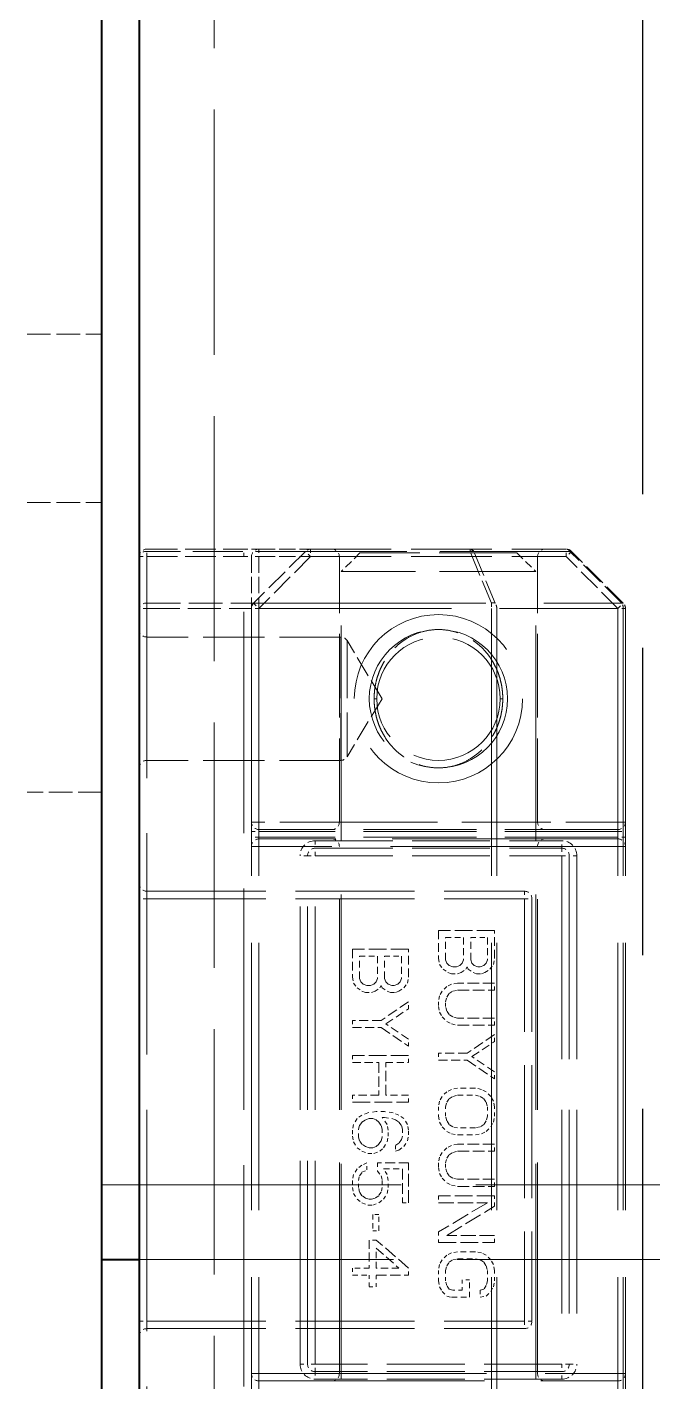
# Model space of a CAD drawing. Header units: millimetres. Extents: x 0 to 2523, y 0 to 1782.
# Drawn here: x 484.61 to 501.34, y 816.7 to 852.94 of the extents above; entities that cross this region are included whole.
import ezdxf

# ---------------------------------------------------------------- set-up
doc = ezdxf.new("R2010")
doc.units = ezdxf.units.MM
doc.header["$LTSCALE"] = 3
for name, pattern in [('CHAIN', [0.3543, 0.2362, -0.0295, 0.0591, -0.0295]), ('DASHED', [0.2067, 0.1654, -0.0413]), ('DOUBLE_DASH_CHAIN', [1.2403, 0.6614, -0.0827, 0.1654, -0.0827, 0.1654, -0.0827])]:
    doc.linetypes.add(name, pattern=pattern)
for name, color, linetype, lineweight in [('가려진 것(ISO)', 2, 'DASHED', 18), ('가려진 좁은 것(ISO)', 2, 'DASHED', 18), ('가시적인 것(ISO)', 3, 'Continuous', 40), ('단면선(ISO)', 7, 'CHAIN', 25)]:
    doc.layers.add(name, color=color, linetype=linetype, lineweight=lineweight)

# ---------------------------------------------------------------- blocks, each defined once
blk = doc.blocks.new('2dTransSection1')
at = {"layer": '단면선(ISO)', "linetype": 'DOUBLE_DASH_CHAIN', "ltscale": 5.520477}
blk.add_line((167.025, 259.606), (167.025, 338.395), dxfattribs=at)

msp = doc.modelspace()

# ---------------------------------------------------------------- linework, layer by layer
at = {"layer": '가려진 것(ISO)', "ltscale": 13.223674}
msp.add_line((489.6056, 794.9732), (489.6056, 999.9732), dxfattribs=at)
at = {"layer": '가려진 것(ISO)', "ltscale": 1.269698}
for p, q in [((484.6056, 844.7232), (486.6056, 844.7232)), ((484.6056, 840.2232), (486.6056, 840.2232)), ((486.6056, 832.4732), (484.6056, 832.4732))]:
    msp.add_line(p, q, dxfattribs=at)
at = {"layer": '가려진 것(ISO)', "ltscale": 1.650637}
msp.add_line((487.8056, 838.9732), (490.4056, 838.9732), dxfattribs=at)
at = {"layer": '가려진 것(ISO)', "ltscale": 0.398819}
msp.add_line((490.8056, 838.9732), (490.4056, 838.9732), dxfattribs=at)
at = {"layer": '가려진 것(ISO)', "ltscale": 0.877865}
for p, q in [((490.8056, 838.9732), (492.1885, 838.9732)), ((490.6056, 838.7732), (490.6056, 837.3903))]:
    msp.add_line(p, q, dxfattribs=at)
at = {"layer": '가려진 것(ISO)', "ltscale": 4.338998}
msp.add_line((492.1885, 838.9732), (499.0228, 838.9732), dxfattribs=at)
at = {"layer": '가려진 것(ISO)', "ltscale": 1.24153}
for p, q in [((492.047, 838.9146), (490.6642, 837.5318)), ((500.547, 837.5318), (499.1642, 838.9146))]:
    msp.add_line(p, q, dxfattribs=at)
at = {"layer": '가려진 것(ISO)', "ltscale": 4.507682}
for p, q in [((492.9556, 831.6732), (492.9556, 838.7732)), ((498.2556, 831.6732), (498.2556, 838.7732))]:
    msp.add_line(p, q, dxfattribs=at)
at = {"layer": '가려진 것(ISO)', "ltscale": 0.448852}
for p, q in [((493.5056, 838.8732), (493.0056, 838.3732)), ((497.7056, 838.8732), (498.2056, 838.3732))]:
    msp.add_line(p, q, dxfattribs=at)
at = {"layer": '가려진 것(ISO)', "ltscale": 4.188526}
msp.add_line((497.7056, 838.8732), (493.5056, 838.8732), dxfattribs=at)
at = {"layer": '가려진 것(ISO)', "ltscale": 5.185843}
msp.add_line((498.2056, 838.3732), (493.0056, 838.3732), dxfattribs=at)
at = {"layer": '가려진 것(ISO)', "ltscale": 11.611019}
for p, q in [((493.0056, 809.5732), (493.0056, 838.3732)), ((498.2056, 809.5732), (498.2056, 838.3732))]:
    msp.add_line(p, q, dxfattribs=at)
at = {"layer": '가려진 것(ISO)', "ltscale": 14.424725}
for p, q in [((490.6056, 837.3903), (490.6056, 810.556)), ((500.6056, 837.3903), (500.6056, 810.556))]:
    msp.add_line(p, q, dxfattribs=at)
at = {"layer": '가려진 것(ISO)', "ltscale": 3.293022}
for p, q in [((492.9925, 836.6232), (487.8056, 836.6232)), ((492.9925, 833.3232), (487.8056, 833.3232))]:
    msp.add_line(p, q, dxfattribs=at)
at = {"layer": '가려진 것(ISO)', "ltscale": 1.150204}
for q in [(493.1639, 836.5262), (493.1639, 833.4202)]:
    msp.add_line((494.097, 834.9732), q, dxfattribs=at)
at = {"layer": '가려진 것(ISO)', "ltscale": 6.094929}
msp.add_line((500.4056, 831.4732), (490.8056, 831.4732), dxfattribs=at)
at = {"layer": '가려진 것(ISO)', "ltscale": 12.159042}
for p, q in [((500.4056, 831.2232), (490.8056, 831.2232)), ((490.8056, 816.7232), (500.4056, 816.7232))]:
    msp.add_line(p, q, dxfattribs=at)
at = {"layer": '가려진 것(ISO)', "ltscale": 11.369134}
for p, q in [((492.9556, 816.9232), (492.9556, 831.0232)), ((498.2556, 816.9232), (498.2556, 831.0232))]:
    msp.add_line(p, q, dxfattribs=at)
at = {"layer": '가려진 것(ISO)', "ltscale": 10.965973}
for p, q in [((492.1056, 817.1732), (492.1056, 830.7732)), ((499.1056, 830.7732), (499.1056, 817.1732))]:
    msp.add_line(p, q, dxfattribs=at)
at = {"layer": '가려진 것(ISO)', "ltscale": 4.190233}
for p, q in [((492.3056, 830.9732), (498.9056, 830.9732)), ((498.9056, 816.9732), (492.3056, 816.9732))]:
    msp.add_line(p, q, dxfattribs=at)
at = {"layer": '가려진 것(ISO)', "ltscale": 6.412379}
for p, q in [((487.8056, 829.8232), (497.9056, 829.8232)), ((487.8056, 818.1232), (497.9056, 818.1232))]:
    msp.add_line(p, q, dxfattribs=at)
at = {"layer": '가려진 것(ISO)', "ltscale": 7.174257}
msp.add_line((498.1056, 829.6232), (498.1056, 818.3232), dxfattribs=at)
at = {"layer": '가려진 것(ISO)', "ltscale": 0.476074}
for p, q in [((495.6056, 828.7732), (495.6056, 828.0232)), ((497.1056, 828.0232), (497.1056, 828.7732)), ((493.3056, 828.2732), (493.3056, 827.5232)), ((494.8056, 827.5232), (494.8056, 828.2732)), ((493.7524, 820.4919), (493.7524, 819.7419))]:
    msp.add_line(p, q, dxfattribs=at)
at = {"layer": '가려진 것(ISO)', "ltscale": 0.952248}
for p, q in [((497.1056, 828.7732), (495.6056, 828.7732)), ((494.8056, 828.2732), (493.3056, 828.2732)), ((494.8056, 825.4294), (493.3056, 825.4294)), ((493.3056, 824.1794), (494.8056, 824.1794)), ((497.1056, 821.6794), (495.6056, 821.6794)), ((495.6056, 820.4294), (497.1056, 820.4294))]:
    msp.add_line(p, q, dxfattribs=at)
at = {"layer": '가려진 것(ISO)', "ltscale": 0.376871}
for p, q in [((495.7971, 827.9919), (495.7971, 828.5857)), ((496.2758, 828.5857), (496.2758, 827.9919)), ((496.4673, 827.9919), (496.4673, 828.5857)), ((496.9141, 828.5857), (496.9141, 827.9919)), ((493.4971, 827.4919), (493.4971, 828.0857)), ((493.9758, 828.0857), (493.9758, 827.4919)), ((494.1673, 827.4919), (494.1673, 828.0857)), ((494.6141, 828.0857), (494.6141, 827.4919))]:
    msp.add_line(p, q, dxfattribs=at)
at = {"layer": '가려진 것(ISO)', "ltscale": 0.303841}
for p, q in [((495.7971, 828.5857), (496.2758, 828.5857)), ((493.4971, 828.0857), (493.9758, 828.0857)), ((496.595, 824.5544), (496.1163, 824.5544)), ((496.1163, 824.3669), (496.595, 824.3669)), ((496.595, 823.4919), (496.1163, 823.4919)), ((496.1163, 823.3044), (496.595, 823.3044)), ((496.595, 820.1794), (496.1163, 820.1794)), ((496.1163, 819.9919), (496.595, 819.9919)), ((495.9567, 818.9607), (496.4354, 818.9607))]:
    msp.add_line(p, q, dxfattribs=at)
at = {"layer": '가려진 것(ISO)', "ltscale": 0.283578}
for p, q in [((496.4673, 828.5857), (496.9141, 828.5857)), ((494.1673, 828.0857), (494.6141, 828.0857)), ((493.7524, 819.7419), (493.3056, 819.7419)), ((493.3056, 819.5544), (493.7524, 819.5544))]:
    msp.add_line(p, q, dxfattribs=at)
at = {"layer": '가려진 것(ISO)', "ltscale": 0.101151}
for p, q in [((495.6056, 828.0232), (495.6375, 827.8669)), ((497.0737, 827.8669), (497.1056, 828.0232)), ((493.3056, 827.5232), (493.3375, 827.3669)), ((494.7737, 827.3669), (494.8056, 827.5232)), ((495.6375, 827.0232), (495.6056, 826.8669)), ((495.6056, 826.7419), (495.6375, 826.5857)), ((495.6375, 824.2107), (495.6056, 824.0544)), ((497.1056, 824.0544), (497.0737, 824.2107)), ((495.6056, 823.8044), (495.6375, 823.6482)), ((497.0737, 823.6482), (497.1056, 823.8044)), ((493.3375, 823.5857), (493.3056, 823.4294)), ((494.2631, 823.4294), (494.2311, 823.5857)), ((494.8056, 823.4294), (494.7737, 823.5857)), ((493.3056, 823.2732), (493.3375, 823.1169)), ((494.2311, 823.1169), (494.2631, 823.2732)), ((494.7737, 823.1482), (494.8056, 823.3044)), ((495.6375, 822.7107), (495.6056, 822.5544)), ((495.6056, 822.4294), (495.6375, 822.2732)), ((493.3375, 822.2419), (493.3056, 822.0857)), ((494.2631, 822.0857), (494.2311, 822.2419)), ((493.3056, 821.8982), (493.3375, 821.7419)), ((494.2311, 821.7419), (494.2631, 821.8982)), ((495.6375, 819.8357), (495.6056, 819.6794)), ((497.1056, 819.6794), (497.0737, 819.8357)), ((495.6056, 819.3982), (495.6375, 819.2419)), ((497.0737, 819.2419), (497.1056, 819.3982))]:
    msp.add_line(p, q, dxfattribs=at)
at = {"layer": '가려진 것(ISO)', "ltscale": 0.099868}
for p, q in [((495.6375, 827.8669), (495.7333, 827.7419)), ((496.978, 827.7419), (497.0737, 827.8669)), ((493.3375, 827.3669), (493.4333, 827.2419)), ((494.678, 827.2419), (494.7737, 827.3669)), ((493.9758, 822.3357), (494.0716, 822.2107))]:
    msp.add_line(p, q, dxfattribs=at)
at = {"layer": '가려진 것(ISO)', "ltscale": 0.100459}
for p, q in [((495.7333, 827.7419), (495.8609, 827.6482)), ((496.212, 827.6482), (496.3397, 827.7419)), ((496.4035, 827.7419), (496.5311, 827.6482)), ((496.8503, 827.6482), (496.978, 827.7419)), ((493.4333, 827.2419), (493.5609, 827.1482)), ((493.912, 827.1482), (494.0397, 827.2419)), ((494.1035, 827.2419), (494.2311, 827.1482)), ((494.5503, 827.1482), (494.678, 827.2419)), ((493.5609, 823.8357), (493.4333, 823.7419)), ((494.678, 823.7419), (494.5503, 823.8357)), ((493.4333, 822.9607), (493.5609, 822.8669)), ((494.5503, 822.8982), (494.678, 822.9919)), ((493.5609, 822.4919), (493.4333, 822.3982)), ((493.4333, 821.5857), (493.5609, 821.4919)), ((494.0077, 821.4919), (494.1354, 821.5857))]:
    msp.add_line(p, q, dxfattribs=at)
at = {"layer": '가려진 것(ISO)', "ltscale": 0.062776}
for p, q in [((495.829, 827.8982), (495.7971, 827.9919)), ((496.2758, 827.9919), (496.2439, 827.8982)), ((496.4992, 827.8982), (496.4673, 827.9919)), ((496.9141, 827.9919), (496.8822, 827.8982)), ((493.529, 827.3982), (493.4971, 827.4919)), ((493.9758, 827.4919), (493.9439, 827.3982)), ((494.1992, 827.3982), (494.1673, 827.4919)), ((494.6141, 827.4919), (494.5822, 827.3982)), ((493.4652, 823.4607), (493.4971, 823.5544)), ((494.0716, 823.5544), (494.1035, 823.4607)), ((494.6141, 823.5544), (494.646, 823.4607)), ((493.4971, 823.1482), (493.4652, 823.2419)), ((494.1035, 823.2419), (494.0716, 823.1482)), ((494.646, 823.2732), (494.6141, 823.1794))]:
    msp.add_line(p, q, dxfattribs=at)
at = {"layer": '가려진 것(ISO)', "ltscale": 0.056618}
for p, q in [((495.8929, 827.8357), (495.829, 827.8982)), ((496.2439, 827.8982), (496.1801, 827.8357)), ((496.5631, 827.8357), (496.4992, 827.8982)), ((496.8822, 827.8982), (496.8184, 827.8357)), ((493.5929, 827.3357), (493.529, 827.3982)), ((493.9439, 827.3982), (493.8801, 827.3357)), ((494.2631, 827.3357), (494.1992, 827.3982)), ((494.5822, 827.3982), (494.5184, 827.3357)), ((493.9439, 823.7107), (494.0077, 823.6482)), ((494.0077, 823.0544), (493.9439, 822.9919))]:
    msp.add_line(p, q, dxfattribs=at)
at = {"layer": '가려진 것(ISO)', "ltscale": 0.063844}
for p, q in [((495.9886, 827.8044), (495.8929, 827.8357)), ((496.1801, 827.8357), (496.0843, 827.8044)), ((496.6588, 827.8044), (496.5631, 827.8357)), ((496.8184, 827.8357), (496.7226, 827.8044)), ((495.8609, 827.6482), (495.9567, 827.6169)), ((496.1163, 827.6169), (496.212, 827.6482)), ((496.5311, 827.6482), (496.6269, 827.6169)), ((496.7546, 827.6169), (496.8503, 827.6482)), ((493.5609, 827.1482), (493.6567, 827.1169)), ((493.6886, 827.3044), (493.5929, 827.3357)), ((493.8801, 827.3357), (493.7843, 827.3044)), ((493.8163, 827.1169), (493.912, 827.1482)), ((494.2311, 827.1482), (494.3269, 827.1169)), ((494.3588, 827.3044), (494.2631, 827.3357)), ((494.5184, 827.3357), (494.4226, 827.3044)), ((494.4546, 827.1169), (494.5503, 827.1482)), ((493.6567, 823.7107), (493.7524, 823.7419)), ((493.8482, 823.7419), (493.9439, 823.7107)), ((494.3588, 823.7419), (494.4546, 823.7107)), ((493.7524, 822.9607), (493.6567, 822.9919)), ((493.9439, 822.9919), (493.8482, 822.9607)), ((494.4546, 822.8669), (494.5503, 822.8982)), ((493.7524, 821.5857), (493.6567, 821.6169)), ((493.912, 821.6169), (493.8163, 821.5857)), ((495.9886, 819.1482), (495.8929, 819.1794)), ((496.8184, 819.1794), (496.7226, 819.1482))]:
    msp.add_line(p, q, dxfattribs=at)
at = {"layer": '가려진 것(ISO)', "ltscale": 0.060688}
for p, q in [((496.0843, 827.8044), (495.9886, 827.8044)), ((493.7843, 827.3044), (493.6886, 827.3044)), ((493.7524, 823.7419), (493.8482, 823.7419)), ((493.8482, 822.9607), (493.7524, 822.9607))]:
    msp.add_line(p, q, dxfattribs=at)
at = {"layer": '가려진 것(ISO)', "ltscale": 0.044455}
for p, q in [((496.3397, 827.7419), (496.3716, 827.8044)), ((496.3716, 827.8044), (496.4035, 827.7419)), ((494.0397, 827.2419), (494.0716, 827.3044)), ((494.0716, 827.3044), (494.1035, 827.2419))]:
    msp.add_line(p, q, dxfattribs=at)
at = {"layer": '가려진 것(ISO)', "ltscale": 0.040425}
for p, q in [((496.7226, 827.8044), (496.6588, 827.8044)), ((494.4226, 827.3044), (494.3588, 827.3044)), ((494.1035, 823.7732), (494.1673, 823.7732)), ((493.8163, 821.5857), (493.7524, 821.5857))]:
    msp.add_line(p, q, dxfattribs=at)
at = {"layer": '가려진 것(ISO)', "ltscale": 0.101214}
for p, q in [((495.9567, 827.6169), (496.1163, 827.6169)), ((493.6567, 827.1169), (493.8163, 827.1169)), ((493.7205, 822.8044), (493.8801, 822.8044)), ((494.646, 821.4919), (494.8056, 821.4919)), ((494.0077, 821.1794), (493.8482, 821.1794)), ((493.8482, 820.7419), (494.0077, 820.7419))]:
    msp.add_line(p, q, dxfattribs=at)
at = {"layer": '가려진 것(ISO)', "ltscale": 0.103138}
for p, q in [((496.1163, 827.3669), (495.9567, 827.3357)), ((495.9567, 826.2732), (496.1163, 826.2419)), ((496.1163, 824.5544), (495.9567, 824.5232)), ((496.7546, 824.5232), (496.595, 824.5544)), ((495.9567, 823.3357), (496.1163, 823.3044)), ((496.1163, 823.0544), (495.9567, 823.0232)), ((496.595, 823.3044), (496.7546, 823.3357)), ((495.9567, 821.9607), (496.1163, 821.9294)), ((496.1163, 820.1794), (495.9567, 820.1482)), ((496.7546, 820.1482), (496.595, 820.1794)), ((496.7226, 818.9607), (496.8822, 818.9919))]:
    msp.add_line(p, q, dxfattribs=at)
at = {"layer": '가려진 것(ISO)', "ltscale": 0.628045}
for p, q in [((497.1056, 827.3669), (496.1163, 827.3669)), ((496.1163, 827.1794), (497.1056, 827.1794)), ((497.1056, 826.4294), (496.1163, 826.4294)), ((496.1163, 826.2419), (497.1056, 826.2419)), ((497.1056, 823.0544), (496.1163, 823.0544)), ((496.1163, 822.8669), (497.1056, 822.8669)), ((497.1056, 822.1169), (496.1163, 822.1169)), ((496.1163, 821.9294), (497.1056, 821.9294))]:
    msp.add_line(p, q, dxfattribs=at)
at = {"layer": '가려진 것(ISO)', "ltscale": 0.080951}
for p, q in [((496.6269, 827.6169), (496.7546, 827.6169)), ((494.3269, 827.1169), (494.4546, 827.1169)), ((493.7205, 821.4294), (493.8482, 821.4294))]:
    msp.add_line(p, q, dxfattribs=at)
at = {"layer": '가려진 것(ISO)', "ltscale": 0.118944}
for p, q in [((497.1056, 827.1794), (497.1056, 827.3669)), ((494.8056, 826.6794), (494.8056, 826.8669)), ((493.3056, 826.3669), (493.3056, 826.1794)), ((497.1056, 826.2419), (497.1056, 826.4294)), ((497.1056, 825.8044), (497.1056, 825.9919)), ((494.8056, 825.6794), (494.8056, 825.8669)), ((495.6056, 825.4919), (495.6056, 825.3044)), ((497.1056, 824.8044), (497.1056, 824.9919)), ((493.3056, 824.3669), (493.3056, 824.1794)), ((494.8056, 824.1794), (494.8056, 824.3669)), ((494.646, 823.4607), (494.646, 823.2732)), ((497.1056, 822.8669), (497.1056, 823.0544)), ((493.6886, 822.3669), (493.6886, 822.5544)), ((493.3056, 822.0857), (493.3056, 821.8982)), ((493.4652, 821.8982), (493.4652, 822.0857)), ((494.1035, 822.0857), (494.1035, 821.8982)), ((494.2631, 821.8982), (494.2631, 822.0857)), ((497.1056, 821.9294), (497.1056, 822.1169)), ((495.6056, 821.6794), (495.6056, 821.4919)), ((497.1056, 820.4294), (497.1056, 820.6169)), ((493.3056, 819.7419), (493.3056, 819.5544)), ((494.8056, 819.5544), (494.8056, 819.7419)), ((496.7226, 819.1482), (496.7226, 818.9607))]:
    msp.add_line(p, q, dxfattribs=at)
at = {"layer": '가려진 것(ISO)', "ltscale": 0.089011}
for p, q in [((495.7014, 827.1482), (495.6375, 827.0232)), ((495.6375, 826.5857), (495.7014, 826.4607)), ((495.7014, 824.3357), (495.6375, 824.2107)), ((497.0737, 824.2107), (497.0099, 824.3357)), ((495.6375, 823.6482), (495.7014, 823.5232)), ((497.0099, 823.5232), (497.0737, 823.6482)), ((495.7014, 822.8357), (495.6375, 822.7107)), ((495.7014, 819.9607), (495.6375, 819.8357)), ((497.0737, 819.8357), (497.0099, 819.9607)), ((495.6375, 819.2419), (495.7014, 819.1169)), ((497.0099, 819.1169), (497.0737, 819.2419))]:
    msp.add_line(p, q, dxfattribs=at)
at = {"layer": '가려진 것(ISO)', "ltscale": 0.113336}
for p, q in [((495.829, 827.2732), (495.7014, 827.1482)), ((495.7014, 826.4607), (495.829, 826.3357)), ((495.829, 824.4607), (495.7014, 824.3357)), ((497.0099, 824.3357), (496.8822, 824.4607)), ((495.7014, 823.5232), (495.829, 823.3982)), ((496.8822, 823.3982), (497.0099, 823.5232)), ((495.829, 822.9607), (495.7014, 822.8357)), ((495.7014, 822.1482), (495.829, 822.0232)), ((495.829, 820.0857), (495.7014, 819.9607)), ((497.0099, 819.9607), (496.8822, 820.0857)), ((495.7014, 819.1169), (495.829, 818.9919)), ((496.8822, 818.9919), (497.0099, 819.1169))]:
    msp.add_line(p, q, dxfattribs=at)
at = {"layer": '가려진 것(ISO)', "ltscale": 0.090143}
for p, q in [((495.9567, 827.3357), (495.829, 827.2732)), ((495.829, 826.3357), (495.9567, 826.2732)), ((495.9567, 824.5232), (495.829, 824.4607)), ((496.8822, 824.4607), (496.7546, 824.5232)), ((495.829, 823.3982), (495.9567, 823.3357)), ((496.7546, 823.3357), (496.8822, 823.3982)), ((495.9567, 823.0232), (495.829, 822.9607)), ((493.6886, 822.5544), (493.5609, 822.4919)), ((493.5609, 822.3044), (493.6886, 822.3669)), ((495.829, 822.0232), (495.9567, 821.9607)), ((495.9567, 820.1482), (495.829, 820.0857)), ((496.8822, 820.0857), (496.7546, 820.1482))]:
    msp.add_line(p, q, dxfattribs=at)
at = {"layer": '가려진 것(ISO)', "ltscale": 0.071908}
for p, q in [((495.829, 826.9919), (495.8929, 827.0857)), ((495.8929, 826.5232), (495.829, 826.6169)), ((495.829, 824.1794), (495.8929, 824.2732)), ((496.8184, 824.2732), (496.8822, 824.1794)), ((493.4971, 823.5544), (493.5609, 823.6482)), ((494.0077, 823.6482), (494.0716, 823.5544)), ((494.5503, 823.6482), (494.6141, 823.5544)), ((495.8929, 823.5857), (495.829, 823.6794)), ((496.8822, 823.6794), (496.8184, 823.5857)), ((493.5609, 823.0544), (493.4971, 823.1482)), ((494.0716, 823.1482), (494.0077, 823.0544)), ((494.6141, 823.1794), (494.5503, 823.0857)), ((495.829, 822.6794), (495.8929, 822.7732)), ((493.4971, 822.2107), (493.5609, 822.3044)), ((495.8929, 822.2107), (495.829, 822.3044)), ((493.5609, 821.6794), (493.4971, 821.7732)), ((494.0716, 821.7732), (494.0077, 821.6794)), ((495.829, 819.8044), (495.8929, 819.8982)), ((496.8184, 819.8982), (496.8822, 819.8044)), ((495.8929, 819.1794), (495.829, 819.2732)), ((496.8822, 819.2732), (496.8184, 819.1794))]:
    msp.add_line(p, q, dxfattribs=at)
at = {"layer": '가려진 것(ISO)', "ltscale": 0.072493}
for p, q in [((495.8929, 827.0857), (495.9886, 827.1482)), ((495.9886, 826.4607), (495.8929, 826.5232)), ((495.8929, 824.2732), (495.9886, 824.3357)), ((496.7226, 824.3357), (496.8184, 824.2732)), ((493.5609, 823.6482), (493.6567, 823.7107)), ((494.4546, 823.7107), (494.5503, 823.6482)), ((495.9886, 823.5232), (495.8929, 823.5857)), ((496.8184, 823.5857), (496.7226, 823.5232)), ((493.6567, 822.9919), (493.5609, 823.0544)), ((494.5503, 823.0857), (494.4546, 823.0232)), ((495.8929, 822.7732), (495.9886, 822.8357)), ((495.9886, 822.1482), (495.8929, 822.2107)), ((493.6567, 821.6169), (493.5609, 821.6794)), ((494.0077, 821.6794), (493.912, 821.6169)), ((495.8929, 819.8982), (495.9886, 819.9607)), ((496.7226, 819.9607), (496.8184, 819.8982))]:
    msp.add_line(p, q, dxfattribs=at)
at = {"layer": '가려진 것(ISO)', "ltscale": 0.083344}
for p, q in [((495.9886, 827.1482), (496.1163, 827.1794)), ((496.1163, 826.4294), (495.9886, 826.4607)), ((495.9886, 824.3357), (496.1163, 824.3669)), ((496.595, 824.3669), (496.7226, 824.3357)), ((496.1163, 823.4919), (495.9886, 823.5232)), ((496.7226, 823.5232), (496.595, 823.4919)), ((495.9886, 822.8357), (496.1163, 822.8669)), ((496.1163, 822.1169), (495.9886, 822.1482)), ((495.9886, 819.9607), (496.1163, 819.9919)), ((496.595, 819.9919), (496.7226, 819.9607)), ((495.829, 818.9919), (495.9567, 818.9607))]:
    msp.add_line(p, q, dxfattribs=at)
at = {"layer": '가려진 것(ISO)', "ltscale": 0.563788}
for p, q in [((494.8056, 826.8669), (494.0716, 826.3669)), ((494.0716, 826.1794), (494.8056, 825.6794)), ((497.1056, 825.9919), (496.3716, 825.4919)), ((496.3716, 825.3044), (497.1056, 824.8044))]:
    msp.add_line(p, q, dxfattribs=at)
at = {"layer": '가려진 것(ISO)', "ltscale": 0.463306}
for p, q in [((494.1992, 826.2732), (494.8056, 826.6794)), ((494.8056, 825.8669), (494.1992, 826.2732)), ((496.4992, 825.3982), (497.1056, 825.8044)), ((497.1056, 824.9919), (496.4992, 825.3982))]:
    msp.add_line(p, q, dxfattribs=at)
at = {"layer": '가려진 것(ISO)', "ltscale": 0.079262}
for p, q in [((495.6056, 826.8669), (495.6056, 826.7419)), ((495.7971, 826.7419), (495.7971, 826.8669)), ((494.8056, 823.3044), (494.8056, 823.4294)), ((495.6056, 822.5544), (495.6056, 822.4294)), ((495.7971, 822.4294), (495.7971, 822.5544))]:
    msp.add_line(p, q, dxfattribs=at)
at = {"layer": '가려진 것(ISO)', "ltscale": 0.081808}
for p, q in [((495.7971, 826.8669), (495.829, 826.9919)), ((495.829, 826.6169), (495.7971, 826.7419)), ((495.7971, 824.0544), (495.829, 824.1794)), ((496.8822, 824.1794), (496.9141, 824.0544)), ((495.829, 823.6794), (495.7971, 823.8044)), ((496.9141, 823.8044), (496.8822, 823.6794)), ((495.7971, 822.5544), (495.829, 822.6794)), ((495.829, 822.3044), (495.7971, 822.4294)), ((493.4652, 822.0857), (493.4971, 822.2107)), ((494.0716, 822.2107), (494.1035, 822.0857)), ((493.4971, 821.7732), (493.4652, 821.8982)), ((494.1035, 821.8982), (494.0716, 821.7732)), ((495.7971, 819.6794), (495.829, 819.8044)), ((496.8822, 819.8044), (496.9141, 819.6794)), ((495.829, 819.2732), (495.7971, 819.3982)), ((496.9141, 819.3982), (496.8822, 819.2732))]:
    msp.add_line(p, q, dxfattribs=at)
at = {"layer": '가려진 것(ISO)', "ltscale": 0.486206}
for p, q in [((494.0716, 826.3669), (493.3056, 826.3669)), ((493.3056, 826.1794), (494.0716, 826.1794)), ((496.3716, 825.4919), (495.6056, 825.4919)), ((495.6056, 825.3044), (496.3716, 825.3044))]:
    msp.add_line(p, q, dxfattribs=at)
at = {"layer": '가려진 것(ISO)', "ltscale": 0.118943}
for p, q in [((493.3056, 825.4294), (493.3056, 825.2419)), ((494.8056, 825.2419), (494.8056, 825.4294))]:
    msp.add_line(p, q, dxfattribs=at)
at = {"layer": '가려진 것(ISO)', "ltscale": 0.44568}
for p, q in [((493.3056, 825.2419), (494.0077, 825.2419)), ((494.0077, 824.3669), (493.3056, 824.3669))]:
    msp.add_line(p, q, dxfattribs=at)
at = {"layer": '가려진 것(ISO)', "ltscale": 0.555437}
for p, q in [((494.0077, 825.2419), (494.0077, 824.3669)), ((494.1992, 824.3669), (494.1992, 825.2419))]:
    msp.add_line(p, q, dxfattribs=at)
at = {"layer": '가려진 것(ISO)', "ltscale": 0.384892}
for p, q in [((494.1992, 825.2419), (494.8056, 825.2419)), ((494.8056, 824.3669), (494.1992, 824.3669)), ((494.5503, 819.7419), (493.9439, 819.7419))]:
    msp.add_line(p, q, dxfattribs=at)
at = {"layer": '가려진 것(ISO)', "ltscale": 0.116246}
for p, q in [((493.4333, 823.7419), (493.3375, 823.5857)), ((494.7737, 823.5857), (494.678, 823.7419)), ((493.3375, 823.1169), (493.4333, 822.9607)), ((494.1354, 822.9607), (494.2311, 823.1169)), ((494.678, 822.9919), (494.7737, 823.1482)), ((493.4333, 822.3982), (493.3375, 822.2419)), ((494.2311, 822.2419), (494.1354, 822.3982)), ((493.3375, 821.7419), (493.4333, 821.5857)), ((494.1354, 821.5857), (494.2311, 821.7419))]:
    msp.add_line(p, q, dxfattribs=at)
at = {"layer": '가려진 것(ISO)', "ltscale": 0.108707}
for p, q in [((493.7205, 823.8982), (493.5609, 823.8357)), ((494.5503, 823.8357), (494.3907, 823.8982)), ((493.5609, 822.8669), (493.7205, 822.8044)), ((493.8801, 822.8044), (494.0397, 822.8669)), ((493.5609, 821.4919), (493.7205, 821.4294)), ((493.8482, 821.4294), (494.0077, 821.4919))]:
    msp.add_line(p, q, dxfattribs=at)
at = {"layer": '가려진 것(ISO)', "ltscale": 0.14312}
for p, q in [((493.9439, 823.9294), (493.7205, 823.8982)), ((494.3907, 823.8982), (494.1673, 823.9294))]:
    msp.add_line(p, q, dxfattribs=at)
at = {"layer": '가려진 것(ISO)', "ltscale": 0.141739}
msp.add_line((494.1673, 823.9294), (493.9439, 823.9294), dxfattribs=at)
at = {"layer": '가려진 것(ISO)', "ltscale": 0.143916}
msp.add_line((494.2311, 823.5857), (494.1035, 823.7732), dxfattribs=at)
at = {"layer": '가려진 것(ISO)', "ltscale": 0.123085}
msp.add_line((494.1673, 823.7732), (494.3588, 823.7419), dxfattribs=at)
at = {"layer": '가려진 것(ISO)', "ltscale": 0.158625}
for p, q in [((495.6056, 824.0544), (495.6056, 823.8044)), ((495.7971, 823.8044), (495.7971, 824.0544)), ((496.9141, 824.0544), (496.9141, 823.8044)), ((497.1056, 823.8044), (497.1056, 824.0544))]:
    msp.add_line(p, q, dxfattribs=at)
at = {"layer": '가려진 것(ISO)', "ltscale": 0.099103}
for p, q in [((493.3056, 823.4294), (493.3056, 823.2732)), ((494.2631, 823.2732), (494.2631, 823.4294)), ((494.4546, 823.0232), (494.4546, 822.8669))]:
    msp.add_line(p, q, dxfattribs=at)
at = {"layer": '가려진 것(ISO)', "ltscale": 0.138784}
for p, q in [((493.4652, 823.2419), (493.4652, 823.4607)), ((494.1035, 823.4607), (494.1035, 823.2419)), ((493.9758, 822.5544), (493.9758, 822.3357))]:
    msp.add_line(p, q, dxfattribs=at)
at = {"layer": '가려진 것(ISO)', "ltscale": 0.084977}
msp.add_line((494.0397, 822.8669), (494.1354, 822.9607), dxfattribs=at)
at = {"layer": '가려진 것(ISO)', "ltscale": 0.526731}
msp.add_line((494.8056, 822.5544), (493.9758, 822.5544), dxfattribs=at)
at = {"layer": '가려진 것(ISO)', "ltscale": 0.324104}
msp.add_line((494.1354, 822.3982), (494.646, 822.3982), dxfattribs=at)
at = {"layer": '가려진 것(ISO)', "ltscale": 0.575277}
msp.add_line((494.646, 822.3982), (494.646, 821.4919), dxfattribs=at)
at = {"layer": '가려진 것(ISO)', "ltscale": 0.67448}
msp.add_line((494.8056, 821.4919), (494.8056, 822.5544), dxfattribs=at)
at = {"layer": '가려진 것(ISO)', "ltscale": 16.126431}
msp.add_line((486.6056, 821.9732), (506.6056, 821.9732), dxfattribs=at)
at = {"layer": '가려진 것(ISO)', "ltscale": 0.08901}
msp.add_line((495.6375, 822.2732), (495.7014, 822.1482), dxfattribs=at)
at = {"layer": '가려진 것(ISO)', "ltscale": 0.178465}
for p, q in [((497.1056, 821.3982), (497.1056, 821.6794)), ((495.6056, 820.7107), (495.6056, 820.4294)), ((495.6056, 819.6794), (495.6056, 819.3982)), ((495.7971, 819.3982), (495.7971, 819.6794)), ((496.2439, 819.4294), (496.2439, 819.1482)), ((496.9141, 819.6794), (496.9141, 819.3982)), ((497.1056, 819.3982), (497.1056, 819.6794))]:
    msp.add_line(p, q, dxfattribs=at)
at = {"layer": '가려진 것(ISO)', "ltscale": 0.830672}
msp.add_line((495.6056, 821.4919), (496.9141, 821.4919), dxfattribs=at)
at = {"layer": '가려진 것(ISO)', "ltscale": 0.967481}
msp.add_line((496.9141, 821.4919), (495.6056, 820.7107), dxfattribs=at)
at = {"layer": '가려진 것(ISO)', "ltscale": 0.95014}
msp.add_line((495.829, 820.6169), (497.1056, 821.3982), dxfattribs=at)
at = {"layer": '가려진 것(ISO)', "ltscale": 0.277669}
for p, q in [((493.8482, 821.1794), (493.8482, 820.7419)), ((494.0077, 820.7419), (494.0077, 821.1794))]:
    msp.add_line(p, q, dxfattribs=at)
at = {"layer": '가려진 것(ISO)', "ltscale": 0.121476}
for p, q in [((493.9439, 820.4919), (493.7524, 820.4919)), ((496.4354, 819.4294), (496.2439, 819.4294)), ((493.7524, 819.2419), (493.9439, 819.2419))]:
    msp.add_line(p, q, dxfattribs=at)
at = {"layer": '가려진 것(ISO)', "ltscale": 0.725195}
msp.add_line((494.8056, 819.7419), (493.9439, 820.4919), dxfattribs=at)
at = {"layer": '가려진 것(ISO)', "ltscale": 0.810409}
msp.add_line((497.1056, 820.6169), (495.829, 820.6169), dxfattribs=at)
at = {"layer": '가려진 것(ISO)', "ltscale": 0.511743}
msp.add_line((493.9439, 820.2732), (494.5503, 819.7419), dxfattribs=at)
at = {"layer": '가려진 것(ISO)', "ltscale": 0.33719}
msp.add_line((493.9439, 819.7419), (493.9439, 820.2732), dxfattribs=at)
at = {"layer": '가려진 것(ISO)', "ltscale": 13.707466}
msp.add_line((487.6056, 819.9732), (504.6056, 819.9732), dxfattribs=at)
at = {"layer": '가려진 것(ISO)', "ltscale": 0.198306}
for p, q in [((493.7524, 819.5544), (493.7524, 819.2419)), ((493.9439, 819.2419), (493.9439, 819.5544))]:
    msp.add_line(p, q, dxfattribs=at)
at = {"layer": '가려진 것(ISO)', "ltscale": 0.546994}
msp.add_line((493.9439, 819.5544), (494.8056, 819.5544), dxfattribs=at)
at = {"layer": '가려진 것(ISO)', "ltscale": 0.297509}
msp.add_line((496.4354, 818.9607), (496.4354, 819.4294), dxfattribs=at)
at = {"layer": '가려진 것(ISO)', "ltscale": 0.162002}
msp.add_line((496.2439, 819.1482), (495.9886, 819.1482), dxfattribs=at)
at = {"layer": '가려진 것(ISO)', "ltscale": 11.399102}
msp.add_circle((495.6056, 834.9732), 2.25, dxfattribs=at)
at = {"layer": '가려진 것(ISO)', "ltscale": 6.582059}
msp.add_circle((495.6056, 834.9732), 1.65, dxfattribs=at)
at = {"layer": '가려진 것(ISO)', "ltscale": 0.199359}
for centre, start, end in [((487.8056, 838.7732), 90, 180), ((490.8056, 838.7732), 90, 180), ((492.7556, 838.7732), 0, 90), ((498.4556, 838.7732), 90, 180), ((487.8056, 836.8232), 180, 270), ((487.8056, 833.1232), 90, 180), ((490.8056, 831.6732), 180, 270), ((492.7556, 831.6732), 270, 0), ((498.4556, 831.6732), 180, 270), ((500.4056, 831.6732), 270, 0), ((490.8056, 831.0232), 90, 180), ((492.7556, 831.0232), 0, 90), ((498.4556, 831.0232), 90, 180), ((500.4056, 831.0232), 0, 90), ((492.3056, 830.7732), 90, 180), ((498.9056, 830.7732), 0, 90), ((487.8056, 830.0232), 180, 270), ((497.9056, 829.6232), 0, 90), ((497.9056, 818.3232), 270, 0), ((487.8056, 817.9232), 90, 180), ((490.8056, 816.9232), 180, 270), ((492.3056, 817.1732), 180, 270), ((492.7556, 816.9232), 270, 0), ((498.4556, 816.9232), 180, 270), ((498.9056, 817.1732), 270, 0), ((500.4056, 816.9232), 270, 0)]:
    msp.add_arc(centre, 0.2, start, end, dxfattribs=at)
at = {"layer": '가려진 것(ISO)', "ltscale": 0.09963}
for centre, start, end in [((492.1885, 838.7732), 89.99998, 134.99999), ((499.0228, 838.7732), 45.00001, 90.00002), ((490.8056, 837.3903), 135.00002, 180), ((500.4056, 837.3903), 0, 44.99998)]:
    msp.add_arc(centre, 0.2, start, end, dxfattribs=at)
at = {"layer": '가려진 것(ISO)', "ltscale": 0.130657}
for centre, start, end in [((492.9925, 836.4232), 31, 90), ((492.9925, 833.5232), 270, 329)]:
    msp.add_arc(centre, 0.2, start, end, dxfattribs=at)
at = {"layer": '가려진 좁은 것(ISO)', "ltscale": 0.199359}
for p, q in [((487.8056, 838.7732), (487.8056, 838.9732)), ((490.4056, 838.7732), (490.4056, 838.9732)), ((490.8056, 838.9732), (490.8056, 838.7732)), ((492.1885, 838.9732), (492.1885, 838.7732)), ((499.0228, 838.7732), (499.0228, 838.9732)), ((487.6056, 838.7732), (487.8056, 838.7732)), ((490.4056, 838.7732), (490.6056, 838.7732)), ((490.8056, 838.7732), (490.6056, 838.7732)), ((492.1885, 838.7732), (492.047, 838.9146)), ((499.1642, 838.9146), (499.0228, 838.7732)), ((490.6642, 837.5318), (490.8056, 837.3903)), ((500.4056, 837.3903), (500.547, 837.5318)), ((487.8056, 837.3903), (487.6056, 837.3903)), ((490.8056, 837.3903), (490.6056, 837.3903)), ((500.6056, 837.3903), (500.4056, 837.3903)), ((490.6056, 831.4232), (490.8056, 831.4232)), ((500.4056, 831.4232), (500.6056, 831.4232)), ((490.8056, 831.2732), (490.6056, 831.2732)), ((492.3056, 831.1732), (492.3056, 830.9732)), ((498.9056, 830.9732), (498.9056, 831.1732)), ((500.6056, 831.2732), (500.4056, 831.2732)), ((492.1056, 830.7732), (491.9056, 830.7732)), ((492.1056, 830.7732), (492.3056, 830.7732)), ((492.3056, 830.7732), (492.3056, 830.9732)), ((498.9056, 830.9732), (498.9056, 830.7732)), ((498.9056, 830.7732), (499.1056, 830.7732)), ((499.3056, 830.7732), (499.1056, 830.7732)), ((487.8056, 829.6232), (487.6056, 829.6232)), ((497.9056, 829.8232), (497.9056, 829.6232)), ((497.9056, 829.6232), (498.1056, 829.6232)), ((487.6056, 818.3232), (487.8056, 818.3232)), ((497.9056, 818.3232), (497.9056, 818.1232)), ((498.1056, 818.3232), (497.9056, 818.3232)), ((491.9056, 817.1732), (492.1056, 817.1732)), ((492.3056, 817.1732), (492.1056, 817.1732)), ((492.3056, 816.9732), (492.3056, 817.1732)), ((492.3056, 816.9732), (492.3056, 816.7732)), ((499.1056, 817.1732), (498.9056, 817.1732)), ((498.9056, 817.1732), (498.9056, 816.9732)), ((498.9056, 816.7732), (498.9056, 816.9732)), ((499.1056, 817.1732), (499.3056, 817.1732))]:
    msp.add_line(p, q, dxfattribs=at)
at = {"layer": '가려진 좁은 것(ISO)', "ltscale": 0.09963}
for p, q in [((496.45, 838.9146), (496.45, 838.9732)), ((497.0228, 837.5318), (497.0228, 837.3903))]:
    msp.add_line(p, q, dxfattribs=at)
at = {"layer": '가려진 좁은 것(ISO)', "ltscale": 2.692774}
msp.add_line((492.047, 838.9146), (487.8056, 838.9146), dxfattribs=at)
at = {"layer": '가려진 좁은 것(ISO)', "ltscale": 1.650637}
msp.add_line((487.8056, 838.7732), (490.4056, 838.7732), dxfattribs=at)
at = {"layer": '가려진 좁은 것(ISO)', "ltscale": 11.933559}
for p, q in [((487.8056, 838.7732), (487.8056, 809.1732)), ((490.4056, 809.1732), (490.4056, 838.7732))]:
    msp.add_line(p, q, dxfattribs=at)
at = {"layer": '가려진 좁은 것(ISO)', "ltscale": 0.877865}
for q in [(492.1885, 838.7732), (490.8056, 837.3903)]:
    msp.add_line((490.8056, 838.7732), q, dxfattribs=at)
at = {"layer": '가려진 좁은 것(ISO)', "ltscale": 1.24153}
for p, q in [((492.1885, 838.7732), (490.8056, 837.3903)), ((500.4056, 837.3903), (499.0228, 838.7732))]:
    msp.add_line(p, q, dxfattribs=at)
at = {"layer": '가려진 좁은 것(ISO)', "ltscale": 7.097816}
msp.add_line((499.1642, 838.9146), (492.047, 838.9146), dxfattribs=at)
at = {"layer": '가려진 좁은 것(ISO)', "ltscale": 4.338999}
msp.add_line((492.1885, 838.7732), (499.0228, 838.7732), dxfattribs=at)
at = {"layer": '가려진 좁은 것(ISO)', "ltscale": 1.293692}
for p, q in [((497.0228, 837.5318), (496.45, 838.9146)), ((497.1228, 837.5318), (496.55, 838.9146)), ((500.5056, 837.5318), (499.1228, 838.9146))]:
    msp.add_line(p, q, dxfattribs=at)
at = {"layer": '가려진 좁은 것(ISO)', "ltscale": 1.814808}
msp.add_line((487.8056, 837.5318), (490.6642, 837.5318), dxfattribs=at)
at = {"layer": '가려진 좁은 것(ISO)', "ltscale": 12.517282}
msp.add_line((490.6642, 837.5318), (500.547, 837.5318), dxfattribs=at)
at = {"layer": '가려진 좁은 것(ISO)', "ltscale": 1.777617}
msp.add_line((487.8056, 837.3903), (490.6056, 837.3903), dxfattribs=at)
at = {"layer": '가려진 좁은 것(ISO)', "ltscale": 14.424725}
for p, q in [((490.8056, 837.3903), (490.8056, 810.556)), ((497.0228, 837.3903), (497.0228, 810.556)), ((497.1642, 837.3903), (497.1642, 810.556)), ((500.4056, 837.3903), (500.4056, 810.556)), ((500.547, 837.3903), (500.547, 810.556))]:
    msp.add_line(p, q, dxfattribs=at)
at = {"layer": '가려진 좁은 것(ISO)', "ltscale": 10.377377}
msp.add_line((490.8056, 837.3903), (500.4056, 837.3903), dxfattribs=at)
at = {"layer": '가려진 좁은 것(ISO)', "ltscale": 3.290979}
msp.add_line((492.9925, 836.6232), (492.9925, 833.3232), dxfattribs=at)
at = {"layer": '가려진 좁은 것(ISO)', "ltscale": 3.097519}
msp.add_line((493.1639, 836.5262), (493.1639, 833.4202), dxfattribs=at)
at = {"layer": '가려진 좁은 것(ISO)', "ltscale": 3.21311}
for p, q in [((492.9556, 831.6732), (490.6056, 831.6732)), ((500.6056, 831.6732), (498.2556, 831.6732))]:
    msp.add_line(p, q, dxfattribs=at)
at = {"layer": '가려진 좁은 것(ISO)', "ltscale": 6.094929}
for p, q in [((500.4056, 831.4232), (490.8056, 831.4232)), ((500.4056, 831.2732), (490.8056, 831.2732))]:
    msp.add_line(p, q, dxfattribs=at)
at = {"layer": '가려진 좁은 것(ISO)', "ltscale": 5.285573}
msp.add_line((492.9556, 831.6732), (498.2556, 831.6732), dxfattribs=at)
at = {"layer": '가려진 좁은 것(ISO)', "ltscale": 12.665669}
for p, q in [((500.6056, 831.0232), (490.6056, 831.0232)), ((490.6056, 816.9232), (500.6056, 816.9232))]:
    msp.add_line(p, q, dxfattribs=at)
at = {"layer": '가려진 좁은 것(ISO)', "ltscale": 4.190233}
for p, q in [((492.3056, 831.1732), (498.9056, 831.1732)), ((492.3056, 830.7732), (498.9056, 830.7732)), ((498.9056, 817.1732), (492.3056, 817.1732)), ((498.9056, 816.7732), (492.3056, 816.7732))]:
    msp.add_line(p, q, dxfattribs=at)
at = {"layer": '가려진 좁은 것(ISO)', "ltscale": 10.965973}
for p, q in [((491.9056, 817.1732), (491.9056, 830.7732)), ((492.3056, 817.1732), (492.3056, 830.7732)), ((498.9056, 830.7732), (498.9056, 817.1732)), ((499.3056, 830.7732), (499.3056, 817.1732))]:
    msp.add_line(p, q, dxfattribs=at)
at = {"layer": '가려진 좁은 것(ISO)', "ltscale": 6.412379}
for p, q in [((487.8056, 829.6232), (497.9056, 829.6232)), ((487.8056, 818.3232), (497.9056, 818.3232))]:
    msp.add_line(p, q, dxfattribs=at)
at = {"layer": '가려진 좁은 것(ISO)', "ltscale": 7.174257}
msp.add_line((497.9056, 829.6232), (497.9056, 818.3232), dxfattribs=at)
at = {"layer": '가려진 좁은 것(ISO)', "ltscale": 7.379896}
msp.add_circle((495.6056, 834.9732), 1.85, dxfattribs=at)
at = {"layer": '가려진 좁은 것(ISO)', "ltscale": 0.398819}
for centre, start, end in [((492.3056, 830.7732), 90, 180), ((498.9056, 830.7732), 0, 90), ((492.3056, 817.1732), 180, 270), ((498.9056, 817.1732), 270, 0)]:
    msp.add_arc(centre, 0.4, start, end, dxfattribs=at)
at = {"layer": '가려진 좁은 것(ISO)', "ltscale": 0.09963}
for centre, major_axis, start_param, end_param in [((496.45, 838.7732), (0, 0.2), 5.4977871, 6.2831853), ((499.0228, 838.7732), (0, 0.2), 5.4977871, 6.2831853), ((497.0228, 837.3903), (0, 0.2), 4.712389, 5.4977871), ((500.4056, 837.3903), (0, -0.2), 1.5707963, 2.3561945)]:
    msp.add_ellipse(centre, major_axis=major_axis, ratio=0.7071068, start_param=start_param, end_param=end_param, dxfattribs=at)
at = {"layer": '가려진 좁은 것(ISO)', "ltscale": 0.199359}
for centre in [(487.8056, 838.7732), (487.8056, 837.3903)]:
    msp.add_ellipse(centre, major_axis=(-0.2, 0), ratio=0.7071068, start_param=4.712389, end_param=6.2831853, dxfattribs=at)
at = {"layer": '가려진 좁은 것(ISO)', "ltscale": 0.069489}
for centre, major_axis, ratio, start_param, end_param in [((496.45, 838.7732), (-0.1848, -0.0765), 0.6785983, 3.8903464, 4.4383748), ((499.0228, 838.7732), (0.1414, 0.1414), 0.2810846, 0, 0.5480284), ((497.0228, 837.3903), (-0.1848, -0.0765), 0.6785983, 3.8903464, 4.4383748), ((500.4056, 837.3903), (0.1414, 0.1414), 0.2810846, 0, 0.5480284)]:
    msp.add_ellipse(centre, major_axis=major_axis, ratio=ratio, start_param=start_param, end_param=end_param, dxfattribs=at)
at = {"layer": '가려진 좁은 것(ISO)', "ltscale": 0.109657}
for centre, major_axis, start_param, end_param in [((493.7556, 834.9732), (0.2, 0), 5.4200726, 6.2853031), ((497.4556, 834.9732), (-0.2, 0), 5.4181874, 6.2821293)]:
    msp.add_ellipse(centre, major_axis=major_axis, ratio=0.00001, start_param=start_param, end_param=end_param, dxfattribs=at)
at = {"layer": '가려진 좁은 것(ISO)', "ltscale": 3.67114}
for points in [[(497.3258, 834.9732), (497.3258, 835.0225), (497.324, 835.0723), (497.3202, 835.1228), (497.3163, 835.1733), (497.3105, 835.2245), (497.3027, 835.2755), (497.2948, 835.3265), (497.2849, 835.3772), (497.2733, 835.4269), (497.2616, 835.4765), (497.2481, 835.525), (497.2334, 835.5712), (497.2188, 835.6174), (497.203, 835.6612), (497.1855, 835.7051), (497.1679, 835.7489), (497.1486, 835.7926), (497.1261, 835.8383), (497.1036, 835.8841), (497.0778, 835.9318), (497.0487, 835.9801), (497.0196, 836.0283), (496.9872, 836.0771), (496.9506, 836.1265), (496.9141, 836.1758), (496.8734, 836.2256), (496.8273, 836.2756), (496.7813, 836.3255), (496.7299, 836.3756), (496.672, 836.4248), (496.6142, 836.474), (496.5499, 836.5222), (496.4769, 836.5683), (496.4039, 836.6144), (496.3223, 836.6583), (496.2318, 836.6963), (496.1413, 836.7342), (496.0419, 836.7661), (495.9395, 836.788), (495.8371, 836.8099), (495.7317, 836.8217), (495.626, 836.8231), (495.5203, 836.8244), (495.4143, 836.8153), (495.3106, 836.7958), (495.2069, 836.7763), (495.1054, 836.7464), (495.0124, 836.7097), (494.9193, 836.673), (494.8346, 836.6296), (494.7588, 836.5835), (494.683, 836.5374), (494.6162, 836.4888), (494.5562, 836.4391), (494.4962, 836.3894), (494.4431, 836.3387), (494.3955, 836.288), (494.3479, 836.2373), (494.3058, 836.1866), (494.2681, 836.1365), (494.2303, 836.0863), (494.197, 836.0367), (494.1671, 835.9876), (494.1372, 835.9385), (494.1107, 835.8899), (494.0875, 835.8431), (494.0643, 835.7963), (494.0444, 835.7513), (494.0265, 835.7069), (494.0086, 835.6624), (493.9928, 835.6185), (493.9783, 835.5727), (493.9637, 835.5268), (493.9503, 835.479), (493.9386, 835.4296), (493.9269, 835.3801), (493.9169, 835.3291), (493.9089, 835.2778), (493.901, 835.2265), (493.8951, 835.175), (493.8912, 835.1241), (493.8873, 835.0732), (493.8854, 835.023), (493.8854, 834.9732)], [(493.8854, 834.9732), (493.8854, 834.9239), (493.8873, 834.8742), (493.8911, 834.8238), (493.8949, 834.7733), (493.9007, 834.7222), (493.9085, 834.6713), (493.9163, 834.6203), (493.9262, 834.5696), (493.9378, 834.52), (493.9495, 834.4705), (493.963, 834.422), (493.9776, 834.3759), (493.9922, 834.3297), (494.008, 834.2859), (494.0255, 834.2421), (494.043, 834.1983), (494.0622, 834.1547), (494.0847, 834.109), (494.1071, 834.0633), (494.1329, 834.0156), (494.1619, 833.9674), (494.1909, 833.9192), (494.2232, 833.8704), (494.2597, 833.8211), (494.2962, 833.7718), (494.3368, 833.722), (494.3827, 833.6721), (494.4287, 833.6222), (494.4799, 833.5721), (494.5376, 833.5229), (494.5953, 833.4738), (494.6594, 833.4255), (494.7322, 833.3794), (494.8049, 833.3333), (494.8864, 833.2893), (494.9767, 833.2513), (495.067, 833.2132), (495.1662, 833.1811), (495.2685, 833.1591), (495.3709, 833.137), (495.4763, 833.1249), (495.582, 833.1234), (495.6878, 833.1218), (495.7938, 833.1307), (495.8976, 833.15), (496.0014, 833.1694), (496.1029, 833.1991), (496.1961, 833.2356), (496.2894, 833.2722), (496.3744, 833.3156), (496.4504, 833.3616), (496.5263, 833.4077), (496.5933, 833.4563), (496.6535, 833.5061), (496.7136, 833.5558), (496.7669, 833.6065), (496.8146, 833.6572), (496.8624, 833.7079), (496.9045, 833.7586), (496.9424, 833.8088), (496.9802, 833.859), (497.0136, 833.9087), (497.0436, 833.9579), (497.0736, 834.007), (497.1001, 834.0556), (497.1233, 834.1025), (497.1466, 834.1493), (497.1666, 834.1944), (497.1845, 834.2389), (497.2024, 834.2834), (497.2182, 834.3273), (497.2328, 834.3731), (497.2474, 834.419), (497.2608, 834.4669), (497.2725, 834.5164), (497.2842, 834.5658), (497.2943, 834.6169), (497.3023, 834.6682), (497.3102, 834.7196), (497.3162, 834.7712), (497.32, 834.8221), (497.3239, 834.8731), (497.3258, 834.9233), (497.3258, 834.9732)]]:
    msp.add_open_spline(points, degree=3, knots=[0, 0, 0, 0, 0.0357143, 0.0357143, 0.0357143, 0.0714286, 0.0714286, 0.0714286, 0.1071429, 0.1071429, 0.1071429, 0.1428571, 0.1428571, 0.1428571, 0.1785714, 0.1785714, 0.1785714, 0.2142857, 0.2142857, 0.2142857, 0.25, 0.25, 0.25, 0.2857143, 0.2857143, 0.2857143, 0.3214286, 0.3214286, 0.3214286, 0.3571429, 0.3571429, 0.3571429, 0.3928571, 0.3928571, 0.3928571, 0.4285714, 0.4285714, 0.4285714, 0.4642857, 0.4642857, 0.4642857, 0.5, 0.5, 0.5, 0.5357143, 0.5357143, 0.5357143, 0.5714286, 0.5714286, 0.5714286, 0.6071429, 0.6071429, 0.6071429, 0.6428571, 0.6428571, 0.6428571, 0.6785714, 0.6785714, 0.6785714, 0.7142857, 0.7142857, 0.7142857, 0.75, 0.75, 0.75, 0.7857143, 0.7857143, 0.7857143, 0.8214286, 0.8214286, 0.8214286, 0.8571429, 0.8571429, 0.8571429, 0.8928571, 0.8928571, 0.8928571, 0.9285714, 0.9285714, 0.9285714, 0.9642857, 0.9642857, 0.9642857, 1, 1, 1, 1], dxfattribs=at)
at = {"layer": '가시적인 것(ISO)'}
for p, q in [((486.6056, 544.9732), (486.6056, 1184.9732)), ((487.6056, 1001.9732), (487.6056, 792.9732)), ((486.6056, 819.9732), (487.6056, 819.9732))]:
    msp.add_line(p, q, dxfattribs=at)

# ---------------------------------------------------------------- block references
at = {"layer": '단면선(ISO)', "xscale": 3, "yscale": 3, "zscale": 3}
msp.add_blockref('2dTransSection1', (0, 0), dxfattribs=at)

doc.saveas('drawing.dxf')
